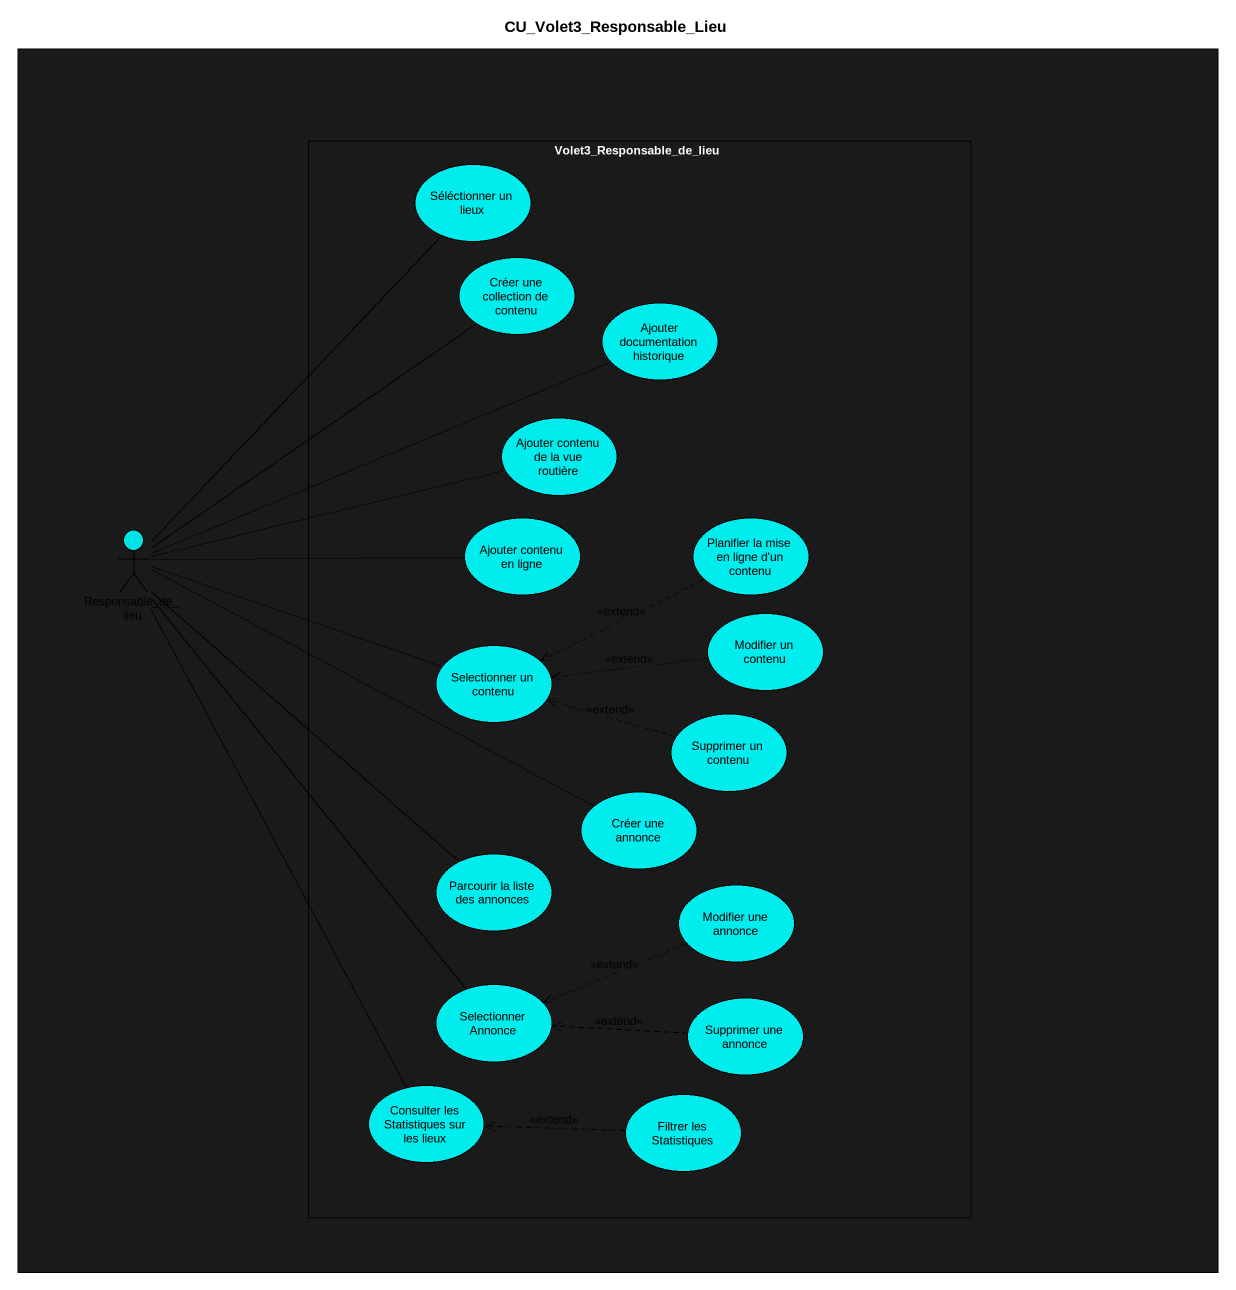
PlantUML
@startuml
title CU_Volet3_Responsable_Lieu
rectangle " " as rectangle1 #1A1A1A {
  rectangle Volet3_Responsable_de_lieu #1A1A1A {
    usecase "Séléctionner un lieux" as Séléctionner_un_lieux #00ECED
    usecase "Créer une collection de contenu" as Créer_une_collection_de #00ECED
    usecase "Ajouter documentation historique" as Ajouter_documentation #00ECED
    usecase "Ajouter contenu de la vue routière" as Ajouter_contenu_de_la_vue #00ECED
    usecase "Ajouter contenu en ligne" as Ajouter_contenu_en_ligne #00ECED
    usecase "Planifier la mise en ligne d'un contenu" as Planifier_la_mise_en_ligne #00ECED
    usecase "Modifier un contenu" as Modifier_un_contenu #00ECED
    usecase "Selectionner un contenu" as Selectionner_un_contenu #00ECED
    usecase "Supprimer un contenu" as Supprimer_un_contenu #00ECED
    usecase "Créer une annonce" as Créer_une_annonce #00ECED
    usecase "Parcourir la liste des annonces" as Parcourir_la_liste_des #00ECED
    usecase "Modifier une annonce" as Modifier_une_annonce #00ECED
    usecase "Selectionner Annonce" as Selectionner_Annonce #00ECED
    usecase "Supprimer une annonce" as Supprimer_une_annonce #00ECED
    usecase "Consulter les Statistiques sur les lieux" as Consulter_les_Statistiques #00ECED
    usecase "Filtrer les Statistiques" as Filtrer_les_Statistiques #00ECED
  }
  actor Responsable_de_lieu #00E3E4
}
Séléctionner_un_lieux -- Responsable_de_lieu
Créer_une_collection_de -- Responsable_de_lieu
Ajouter_contenu_en_ligne -left- Responsable_de_lieu
Planifier_la_mise_en_ligne .left.> Selectionner_un_contenu : <<extend>>
Responsable_de_lieu -right- Ajouter_documentation
Responsable_de_lieu -right- Ajouter_contenu_de_la_vue
Responsable_de_lieu -right- Selectionner_un_contenu
Responsable_de_lieu -- Parcourir_la_liste_des
Responsable_de_lieu -- Selectionner_Annonce
Modifier_un_contenu .left.> Selectionner_un_contenu : <<extend>>
Supprimer_un_contenu .left.> Selectionner_un_contenu : <<extend>>
Créer_une_annonce -left- Responsable_de_lieu
Modifier_une_annonce .left.> Selectionner_Annonce : <<extend>>
Supprimer_une_annonce .left.> Selectionner_Annonce : <<extend>>
Consulter_les_Statistiques -up- Responsable_de_lieu
Filtrer_les_Statistiques .left.> Consulter_les_Statistiques : <<extend>>
@enduml
